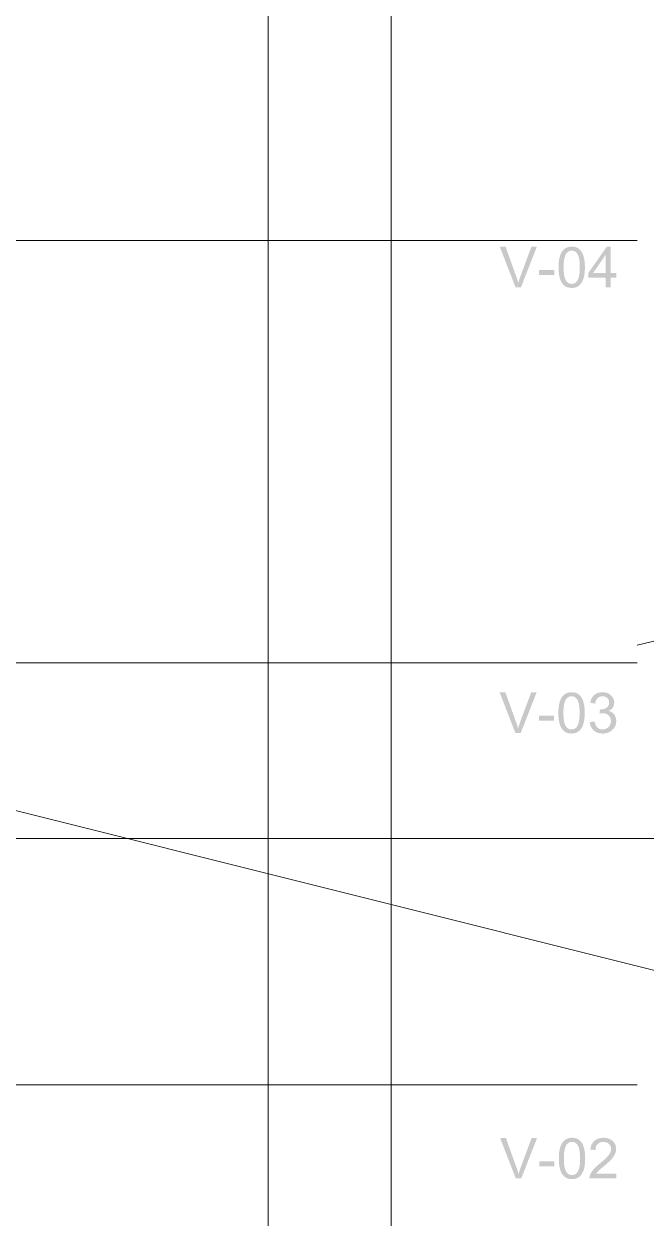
# Model space of a CAD drawing. Header units: millimetres. Extents: x -1336 to 24201, y -1370 to 16142.
# Drawn here: x 6505 to 8275, y 7521 to 10916 of the extents above; entities that cross this region are included whole.
import ezdxf

# ---------------------------------------------------------------- set-up
doc = ezdxf.new("R2010")
doc.units = ezdxf.units.MM
doc.linetypes.add('DASHED', pattern=[1.524, 1.27, -0.254])
for name, color, linetype, lineweight in [('A-ANNO-TEXT', 7, 'Continuous', 13), ('A-ELEVATION', 7, 'Continuous', 13), ('A-FLOOR-ZONE', 7, 'Continuous', 13), ('A-LIGHT-TRACK', 7, 'Continuous', 13)]:
    doc.layers.add(name, color=color, linetype=linetype, lineweight=lineweight)

msp = doc.modelspace()

# ---------------------------------------------------------------- hatches: boundary and pattern name
at = {"layer": 'A-ANNO-TEXT'}
h = msp.add_hatch(color=7, dxfattribs=at)
h.paths.add_polyline_path([(7964.2, 10282.5), (7919.1, 10167.5), (7903.6, 10167.5), (7859, 10282.5), (7875.4, 10282.5), (7905.3, 10199), (7906.2, 10196.9), (7907, 10194.8), (7907.7, 10192.6), (7908.5, 10190.3), (7909.2, 10187.9), (7909.9, 10185.4), (7910.6, 10182.9), (7911.3, 10180.2), (7911.6, 10180.2), (7912.2, 10182.5), (7912.9, 10184.8), (7913.5, 10187.1), (7914.3, 10189.5), (7915, 10191.8), (7915.8, 10194.2), (7916.7, 10196.6), (7917.6, 10199), (7948.7, 10282.5), (7964.2, 10282.5)])
h.paths.add_polyline_path([(8013.6, 10202), (7970.4, 10202), (7970.4, 10216.2), (8013.6, 10216.2), (8013.6, 10202)])
h.paths.add_polyline_path([(8063.4, 10283), (8065.7, 10283), (8067.9, 10282.8), (8070.1, 10282.5), (8072.2, 10282.1), (8074.2, 10281.6), (8076.1, 10281), (8078, 10280.2), (8079.8, 10279.4), (8081.5, 10278.4), (8083.2, 10277.3), (8084.7, 10276.1), (8086.2, 10274.8), (8087.7, 10273.3), (8089, 10271.8), (8090.3, 10270.1), (8091.5, 10268.3), (8092.6, 10266.4), (8093.7, 10264.4), (8094.7, 10262.3), (8095.6, 10260.1), (8096.5, 10257.7), (8097.2, 10255.2), (8097.9, 10252.7), (8098.5, 10250), (8099.1, 10247.1), (8099.6, 10244.2), (8100, 10241.2), (8100.3, 10238), (8100.6, 10234.7), (8100.7, 10231.3), (8100.9, 10227.8), (8100.9, 10224.2), (8100.8, 10220.6), (8100.7, 10217), (8100.5, 10213.6), (8100.3, 10210.3), (8099.9, 10207.1), (8099.5, 10204.1), (8099, 10201.1), (8098.5, 10198.3), (8097.8, 10195.6), (8097.1, 10193), (8096.3, 10190.5), (8095.4, 10188.2), (8094.5, 10186), (8093.5, 10183.9), (8092.4, 10181.9), (8091.2, 10180), (8090, 10178.3), (8088.6, 10176.6), (8087.3, 10175.1), (8085.8, 10173.7), (8084.3, 10172.4), (8082.7, 10171.2), (8081.1, 10170.1), (8079.4, 10169.2), (8077.6, 10168.3), (8075.8, 10167.6), (8073.9, 10167), (8071.9, 10166.4), (8069.9, 10166), (8067.8, 10165.8), (8065.6, 10165.6), (8063.4, 10165.5), (8061.1, 10165.6), (8058.9, 10165.8), (8056.7, 10166.1), (8054.6, 10166.5), (8052.6, 10167), (8050.7, 10167.6), (8048.8, 10168.3), (8047, 10169.2), (8045.3, 10170.2), (8043.7, 10171.3), (8042.1, 10172.5), (8040.6, 10173.8), (8039.2, 10175.2), (8037.8, 10176.8), (8036.5, 10178.4), (8035.3, 10180.2), (8034.2, 10182.1), (8033.1, 10184.1), (8032.1, 10186.2), (8031.2, 10188.5), (8030.4, 10190.8), (8029.6, 10193.3), (8028.9, 10195.9), (8028.3, 10198.5), (8027.8, 10201.4), (8027.3, 10204.3), (8026.9, 10207.3), (8026.6, 10210.5), (8026.3, 10213.7), (8026.1, 10217.1), (8026, 10220.6), (8026, 10224.2), (8026, 10227.9), (8026.1, 10231.4), (8026.3, 10234.8), (8026.6, 10238.1), (8026.9, 10241.3), (8027.3, 10244.4), (8027.8, 10247.3), (8028.4, 10250.2), (8029, 10252.9), (8029.8, 10255.4), (8030.6, 10257.9), (8031.4, 10260.3), (8032.4, 10262.5), (8033.4, 10264.6), (8034.5, 10266.6), (8035.7, 10268.5), (8036.9, 10270.3), (8038.2, 10271.9), (8039.6, 10273.4), (8041, 10274.9), (8042.5, 10276.2), (8044.1, 10277.4), (8045.7, 10278.4), (8047.4, 10279.4), (8049.2, 10280.3), (8051, 10281), (8052.9, 10281.6), (8054.9, 10282.1), (8056.9, 10282.5), (8059, 10282.8), (8061.2, 10283), (8063.4, 10283)])
h.paths.add_polyline_path([(8063.4, 10177.1), (8064.8, 10177.2), (8066.1, 10177.3), (8067.5, 10177.5), (8068.7, 10177.8), (8070, 10178.2), (8071.1, 10178.7), (8072.3, 10179.3), (8073.4, 10179.9), (8074.4, 10180.6), (8075.4, 10181.5), (8076.4, 10182.4), (8077.3, 10183.3), (8078.2, 10184.4), (8079, 10185.6), (8079.8, 10186.8), (8080.6, 10188.2), (8081.3, 10189.6), (8081.9, 10191.1), (8082.5, 10192.8), (8083.1, 10194.6), (8083.6, 10196.4), (8084.1, 10198.4), (8084.5, 10200.5), (8084.9, 10202.7), (8085.3, 10205), (8085.6, 10207.4), (8085.8, 10209.9), (8086, 10212.6), (8086.2, 10215.3), (8086.3, 10218.2), (8086.4, 10221.1), (8086.4, 10224.2), (8086.4, 10226.4), (8086.3, 10228.5), (8086.3, 10230.5), (8086.2, 10232.5), (8086.1, 10234.4), (8086, 10236.2), (8085.9, 10238), (8085.7, 10239.8), (8085.6, 10241.5), (8085.4, 10243.1), (8085.2, 10244.7), (8084.9, 10246.2), (8084.7, 10247.6), (8084.4, 10249), (8084.1, 10250.4), (8083.8, 10251.6), (8083.5, 10252.9), (8083.1, 10254.1), (8082.8, 10255.2), (8082.4, 10256.3), (8082, 10257.4), (8081.5, 10258.4), (8081.1, 10259.4), (8080.6, 10260.4), (8080.1, 10261.3), (8079.6, 10262.1), (8079.1, 10263), (8078.5, 10263.8), (8078, 10264.5), (8077.4, 10265.2), (8076.8, 10265.9), (8076.1, 10266.5), (8075.5, 10267.1), (8074.8, 10267.7), (8074.1, 10268.2), (8073.4, 10268.7), (8072.7, 10269.1), (8071.9, 10269.5), (8071.1, 10269.9), (8070.3, 10270.2), (8069.5, 10270.5), (8068.7, 10270.7), (8067.8, 10271), (8067, 10271.1), (8066.1, 10271.3), (8065.1, 10271.4), (8064.2, 10271.4), (8063.2, 10271.4), (8061.8, 10271.4), (8060.5, 10271.3), (8059.2, 10271), (8057.9, 10270.7), (8056.7, 10270.3), (8055.5, 10269.9), (8054.4, 10269.3), (8053.3, 10268.6), (8052.2, 10267.9), (8051.2, 10267.1), (8050.3, 10266.1), (8049.3, 10265.1), (8048.5, 10264), (8047.7, 10262.9), (8046.9, 10261.6), (8046.1, 10260.2), (8045.4, 10258.8), (8044.8, 10257.2), (8044.2, 10255.5), (8043.6, 10253.8), (8043.1, 10251.9), (8042.6, 10249.9), (8042.2, 10247.8), (8041.8, 10245.6), (8041.5, 10243.3), (8041.2, 10240.9), (8041, 10238.4), (8040.8, 10235.8), (8040.6, 10233), (8040.5, 10230.2), (8040.4, 10227.3), (8040.4, 10224.2), (8040.4, 10222.1), (8040.4, 10220), (8040.5, 10218), (8040.6, 10216.1), (8040.7, 10214.2), (8040.8, 10212.3), (8040.9, 10210.5), (8041.1, 10208.8), (8041.2, 10207.1), (8041.4, 10205.5), (8041.6, 10204), (8041.9, 10202.5), (8042.1, 10201), (8042.4, 10199.6), (8042.7, 10198.3), (8043, 10197), (8043.3, 10195.8), (8043.7, 10194.6), (8044.1, 10193.4), (8044.4, 10192.3), (8044.9, 10191.2), (8045.3, 10190.2), (8045.7, 10189.2), (8046.2, 10188.2), (8046.7, 10187.3), (8047.2, 10186.5), (8047.7, 10185.6), (8048.3, 10184.8), (8048.9, 10184.1), (8049.4, 10183.4), (8050.1, 10182.7), (8050.7, 10182.1), (8051.3, 10181.5), (8052, 10180.9), (8052.7, 10180.4), (8053.4, 10179.9), (8054.1, 10179.5), (8054.9, 10179.1), (8055.6, 10178.7), (8056.4, 10178.4), (8057.2, 10178.1), (8058, 10177.8), (8058.9, 10177.6), (8059.7, 10177.5), (8060.6, 10177.3), (8061.5, 10177.2), (8062.4, 10177.2), (8063.4, 10177.1)])
h.paths.add_polyline_path([(8190, 10195), (8174.5, 10195), (8174.5, 10167.5), (8160.3, 10167.5), (8160.3, 10195), (8110.5, 10195), (8110.5, 10208), (8162.9, 10282.5), (8174.5, 10282.5), (8174.5, 10208), (8190, 10208), (8190, 10195)])
h.paths.add_polyline_path([(8160.3, 10208), (8160.3, 10259.9), (8160, 10259.9), (8124.3, 10208), (8160.3, 10208)])
h = msp.add_hatch(color=7, dxfattribs=at)
h.paths.add_polyline_path([(7963.6, 9015.5), (7918.6, 8900.5), (7903, 8900.5), (7858.5, 9015.5), (7874.9, 9015.5), (7904.8, 8932), (7905.6, 8929.9), (7906.4, 8927.8), (7907.2, 8925.6), (7908, 8923.3), (7908.7, 8920.9), (7909.4, 8918.4), (7910.1, 8915.9), (7910.7, 8913.2), (7911.1, 8913.2), (7911.7, 8915.5), (7912.3, 8917.8), (7913, 8920.1), (7913.7, 8922.5), (7914.5, 8924.8), (7915.3, 8927.2), (7916.1, 8929.6), (7917, 8932), (7948.2, 9015.5), (7963.6, 9015.5)])
h.paths.add_polyline_path([(8013, 8935), (7969.9, 8935), (7969.9, 8949.2), (8013, 8949.2), (8013, 8935)])
h.paths.add_polyline_path([(8062.8, 9016), (8065.1, 9016), (8067.4, 9015.8), (8069.5, 9015.5), (8071.6, 9015.1), (8073.6, 9014.6), (8075.6, 9014), (8077.5, 9013.2), (8079.2, 9012.4), (8081, 9011.4), (8082.6, 9010.3), (8084.2, 9009.1), (8085.7, 9007.8), (8087.1, 9006.3), (8088.5, 9004.8), (8089.8, 9003.1), (8091, 9001.3), (8092.1, 8999.4), (8093.2, 8997.4), (8094.1, 8995.3), (8095.1, 8993.1), (8095.9, 8990.7), (8096.7, 8988.2), (8097.4, 8985.7), (8098, 8983), (8098.5, 8980.1), (8099, 8977.2), (8099.4, 8974.2), (8099.8, 8971), (8100, 8967.7), (8100.2, 8964.3), (8100.3, 8960.8), (8100.3, 8957.2), (8100.3, 8953.6), (8100.2, 8950), (8100, 8946.6), (8099.7, 8943.3), (8099.4, 8940.1), (8099, 8937.1), (8098.5, 8934.1), (8097.9, 8931.3), (8097.3, 8928.6), (8096.6, 8926), (8095.8, 8923.5), (8094.9, 8921.2), (8093.9, 8919), (8092.9, 8916.9), (8091.8, 8914.9), (8090.6, 8913), (8089.4, 8911.3), (8088.1, 8909.6), (8086.7, 8908.1), (8085.3, 8906.7), (8083.8, 8905.4), (8082.2, 8904.2), (8080.6, 8903.1), (8078.9, 8902.2), (8077.1, 8901.3), (8075.2, 8900.6), (8073.3, 8900), (8071.4, 8899.4), (8069.3, 8899), (8067.2, 8898.8), (8065.1, 8898.6), (8062.8, 8898.5), (8060.5, 8898.6), (8058.3, 8898.8), (8056.2, 8899.1), (8054.1, 8899.5), (8052.1, 8900), (8050.1, 8900.6), (8048.3, 8901.3), (8046.5, 8902.2), (8044.8, 8903.2), (8043.1, 8904.3), (8041.5, 8905.5), (8040, 8906.8), (8038.6, 8908.2), (8037.3, 8909.8), (8036, 8911.4), (8034.8, 8913.2), (8033.6, 8915.1), (8032.6, 8917.1), (8031.6, 8919.2), (8030.7, 8921.5), (8029.8, 8923.8), (8029.1, 8926.3), (8028.4, 8928.9), (8027.8, 8931.5), (8027.2, 8934.4), (8026.7, 8937.3), (8026.3, 8940.3), (8026, 8943.5), (8025.8, 8946.7), (8025.6, 8950.1), (8025.5, 8953.6), (8025.4, 8957.2), (8025.5, 8960.9), (8025.6, 8964.4), (8025.8, 8967.8), (8026, 8971.1), (8026.4, 8974.3), (8026.8, 8977.4), (8027.3, 8980.3), (8027.8, 8983.2), (8028.5, 8985.9), (8029.2, 8988.4), (8030, 8990.9), (8030.9, 8993.3), (8031.8, 8995.5), (8032.8, 8997.6), (8033.9, 8999.6), (8035.1, 9001.5), (8036.4, 9003.3), (8037.7, 9004.9), (8039, 9006.4), (8040.5, 9007.9), (8042, 9009.2), (8043.6, 9010.4), (8045.2, 9011.4), (8046.9, 9012.4), (8048.7, 9013.3), (8050.5, 9014), (8052.4, 9014.6), (8054.3, 9015.1), (8056.4, 9015.5), (8058.5, 9015.8), (8060.6, 9016), (8062.8, 9016)])
h.paths.add_polyline_path([(8062.8, 8910.1), (8064.2, 8910.2), (8065.6, 8910.3), (8066.9, 8910.5), (8068.2, 8910.8), (8069.4, 8911.2), (8070.6, 8911.7), (8071.7, 8912.3), (8072.8, 8912.9), (8073.9, 8913.6), (8074.9, 8914.5), (8075.8, 8915.4), (8076.8, 8916.3), (8077.6, 8917.4), (8078.5, 8918.6), (8079.3, 8919.8), (8080, 8921.2), (8080.7, 8922.6), (8081.4, 8924.1), (8082, 8925.8), (8082.6, 8927.6), (8083.1, 8929.4), (8083.6, 8931.4), (8084, 8933.5), (8084.4, 8935.7), (8084.7, 8938), (8085, 8940.4), (8085.3, 8942.9), (8085.5, 8945.6), (8085.6, 8948.3), (8085.7, 8951.2), (8085.8, 8954.1), (8085.8, 8957.2), (8085.8, 8959.4), (8085.8, 8961.5), (8085.7, 8963.5), (8085.7, 8965.5), (8085.6, 8967.4), (8085.5, 8969.2), (8085.3, 8971), (8085.2, 8972.8), (8085, 8974.5), (8084.8, 8976.1), (8084.6, 8977.7), (8084.4, 8979.2), (8084.1, 8980.6), (8083.9, 8982), (8083.6, 8983.4), (8083.3, 8984.6), (8082.9, 8985.9), (8082.6, 8987.1), (8082.2, 8988.2), (8081.8, 8989.3), (8081.4, 8990.4), (8081, 8991.4), (8080.5, 8992.4), (8080.1, 8993.4), (8079.6, 8994.3), (8079.1, 8995.1), (8078.5, 8996), (8078, 8996.8), (8077.4, 8997.5), (8076.8, 8998.2), (8076.2, 8998.9), (8075.6, 8999.5), (8074.9, 9000.1), (8074.3, 9000.7), (8073.6, 9001.2), (8072.9, 9001.7), (8072.1, 9002.1), (8071.4, 9002.5), (8070.6, 9002.9), (8069.8, 9003.2), (8069, 9003.5), (8068.1, 9003.7), (8067.3, 9004), (8066.4, 9004.1), (8065.5, 9004.3), (8064.6, 9004.4), (8063.6, 9004.4), (8062.7, 9004.4), (8061.3, 9004.4), (8059.9, 9004.3), (8058.6, 9004), (8057.3, 9003.7), (8056.1, 9003.3), (8054.9, 9002.9), (8053.8, 9002.3), (8052.7, 9001.6), (8051.7, 9000.9), (8050.7, 9000.1), (8049.7, 8999.1), (8048.8, 8998.1), (8047.9, 8997), (8047.1, 8995.9), (8046.3, 8994.6), (8045.6, 8993.2), (8044.9, 8991.8), (8044.2, 8990.2), (8043.6, 8988.5), (8043.1, 8986.8), (8042.6, 8984.9), (8042.1, 8982.9), (8041.7, 8980.8), (8041.3, 8978.6), (8041, 8976.3), (8040.7, 8973.9), (8040.4, 8971.4), (8040.2, 8968.8), (8040.1, 8966), (8039.9, 8963.2), (8039.9, 8960.3), (8039.9, 8957.2), (8039.9, 8955.1), (8039.9, 8953), (8039.9, 8951), (8040, 8949.1), (8040.1, 8947.2), (8040.2, 8945.3), (8040.4, 8943.5), (8040.5, 8941.8), (8040.7, 8940.1), (8040.9, 8938.5), (8041.1, 8937), (8041.3, 8935.5), (8041.6, 8934), (8041.8, 8932.6), (8042.1, 8931.3), (8042.4, 8930), (8042.8, 8928.8), (8043.1, 8927.6), (8043.5, 8926.4), (8043.9, 8925.3), (8044.3, 8924.2), (8044.7, 8923.2), (8045.2, 8922.2), (8045.7, 8921.2), (8046.2, 8920.3), (8046.7, 8919.5), (8047.2, 8918.6), (8047.7, 8917.8), (8048.3, 8917.1), (8048.9, 8916.4), (8049.5, 8915.7), (8050.1, 8915.1), (8050.8, 8914.5), (8051.4, 8913.9), (8052.1, 8913.4), (8052.8, 8912.9), (8053.6, 8912.5), (8054.3, 8912.1), (8055.1, 8911.7), (8055.9, 8911.4), (8056.7, 8911.1), (8057.5, 8910.8), (8058.3, 8910.6), (8059.2, 8910.5), (8060.1, 8910.3), (8061, 8910.2), (8061.9, 8910.2), (8062.8, 8910.1)])
h.paths.add_polyline_path([(8168.4, 8962.7), (8169.7, 8962.4), (8171, 8962.1), (8172.2, 8961.7), (8173.4, 8961.3), (8174.6, 8960.8), (8175.7, 8960.3), (8176.8, 8959.7), (8177.8, 8959.1), (8178.8, 8958.4), (8179.7, 8957.7), (8180.6, 8957), (8181.5, 8956.1), (8182.3, 8955.3), (8183.1, 8954.4), (8183.8, 8953.4), (8184.5, 8952.4), (8185.2, 8951.4), (8185.8, 8950.3), (8186.4, 8949.2), (8186.9, 8948.2), (8187.4, 8947.1), (8187.9, 8946), (8188.3, 8944.9), (8188.6, 8943.8), (8189, 8942.6), (8189.2, 8941.5), (8189.5, 8940.3), (8189.7, 8939.2), (8189.8, 8938), (8189.9, 8936.8), (8190, 8935.6), (8190, 8934.4), (8190, 8932.4), (8189.8, 8930.6), (8189.6, 8928.7), (8189.3, 8926.9), (8188.9, 8925.1), (8188.4, 8923.4), (8187.8, 8921.7), (8187.1, 8920.1), (8186.4, 8918.5), (8185.5, 8917), (8184.6, 8915.5), (8183.6, 8914), (8182.5, 8912.6), (8181.3, 8911.2), (8180, 8909.9), (8178.6, 8908.6), (8177.1, 8907.4), (8175.7, 8906.3), (8174.1, 8905.2), (8172.6, 8904.2), (8171, 8903.3), (8169.4, 8902.5), (8167.7, 8901.7), (8166, 8901.1), (8164.3, 8900.5), (8162.6, 8900), (8160.8, 8899.5), (8158.9, 8899.2), (8157.1, 8898.9), (8155.2, 8898.7), (8153.2, 8898.6), (8151.2, 8898.5), (8149.4, 8898.6), (8147.5, 8898.7), (8145.7, 8898.9), (8144, 8899.1), (8142.3, 8899.4), (8140.6, 8899.8), (8139, 8900.2), (8137.4, 8900.8), (8135.8, 8901.3), (8134.3, 8902), (8132.8, 8902.7), (8131.4, 8903.5), (8130, 8904.4), (8128.7, 8905.3), (8127.4, 8906.3), (8126.1, 8907.4), (8124.9, 8908.5), (8123.8, 8909.7), (8122.7, 8910.9), (8121.7, 8912.2), (8120.8, 8913.5), (8119.9, 8914.9), (8119.1, 8916.3), (8118.3, 8917.7), (8117.6, 8919.2), (8117, 8920.7), (8116.4, 8922.3), (8116, 8923.9), (8115.5, 8925.6), (8115.2, 8927.3), (8114.9, 8929.1), (8114.6, 8930.9), (8128.7, 8932.8), (8129, 8931.4), (8129.3, 8930.1), (8129.7, 8928.8), (8130, 8927.5), (8130.4, 8926.3), (8130.8, 8925.1), (8131.3, 8924), (8131.7, 8922.9), (8132.2, 8921.8), (8132.7, 8920.8), (8133.3, 8919.9), (8133.9, 8919), (8134.5, 8918.1), (8135.1, 8917.3), (8135.8, 8916.5), (8136.5, 8915.8), (8137.2, 8915.1), (8137.9, 8914.5), (8138.7, 8913.9), (8139.5, 8913.3), (8140.3, 8912.8), (8141.2, 8912.4), (8142.1, 8911.9), (8143, 8911.6), (8143.9, 8911.2), (8144.9, 8910.9), (8145.9, 8910.7), (8146.9, 8910.5), (8147.9, 8910.3), (8149, 8910.2), (8150.1, 8910.2), (8151.2, 8910.1), (8152.5, 8910.2), (8153.7, 8910.3), (8154.8, 8910.4), (8156, 8910.6), (8157.1, 8910.8), (8158.2, 8911.1), (8159.3, 8911.5), (8160.4, 8911.9), (8161.4, 8912.3), (8162.4, 8912.9), (8163.4, 8913.4), (8164.4, 8914.1), (8165.3, 8914.7), (8166.2, 8915.5), (8167.1, 8916.3), (8168, 8917.1), (8168.8, 8918), (8169.6, 8918.9), (8170.3, 8919.8), (8171, 8920.8), (8171.6, 8921.7), (8172.2, 8922.7), (8172.7, 8923.8), (8173.1, 8924.8), (8173.5, 8925.9), (8173.9, 8927), (8174.2, 8928.1), (8174.4, 8929.2), (8174.6, 8930.4), (8174.8, 8931.6), (8174.8, 8932.8), (8174.9, 8934.1), (8174.8, 8935.3), (8174.8, 8936.4), (8174.6, 8937.6), (8174.5, 8938.7), (8174.3, 8939.8), (8174, 8940.8), (8173.7, 8941.9), (8173.3, 8942.9), (8172.9, 8943.9), (8172.4, 8944.8), (8171.9, 8945.8), (8171.4, 8946.7), (8170.7, 8947.6), (8170.1, 8948.4), (8169.4, 8949.3), (8168.6, 8950.1), (8167.8, 8950.8), (8167, 8951.6), (8166.2, 8952.2), (8165.3, 8952.9), (8164.4, 8953.4), (8163.4, 8953.9), (8162.4, 8954.4), (8161.4, 8954.8), (8160.4, 8955.2), (8159.3, 8955.5), (8158.3, 8955.8), (8157.1, 8956), (8156, 8956.2), (8154.8, 8956.3), (8153.6, 8956.4), (8152.3, 8956.4), (8151.3, 8956.4), (8150.2, 8956.3), (8149, 8956.2), (8147.8, 8956.1), (8146.5, 8955.8), (8145.2, 8955.6), (8143.8, 8955.3), (8142.4, 8954.9), (8144, 8967.3), (8145.4, 8967.3), (8146.7, 8967.4), (8147.9, 8967.4), (8149.1, 8967.5), (8150.2, 8967.5), (8151.2, 8967.6), (8152.1, 8967.8), (8153, 8967.9), (8153.8, 8968), (8154.7, 8968.3), (8155.6, 8968.5), (8156.5, 8968.8), (8157.4, 8969.2), (8158.4, 8969.6), (8159.3, 8970), (8160.3, 8970.6), (8161.3, 8971.1), (8162.3, 8971.7), (8163.2, 8972.4), (8164.1, 8973.1), (8164.9, 8973.9), (8165.7, 8974.8), (8166.4, 8975.7), (8167.1, 8976.6), (8167.7, 8977.7), (8168.3, 8978.7), (8168.7, 8979.9), (8169.1, 8981.1), (8169.4, 8982.3), (8169.6, 8983.7), (8169.7, 8985), (8169.8, 8986.5), (8169.7, 8987.5), (8169.7, 8988.6), (8169.6, 8989.5), (8169.4, 8990.5), (8169.2, 8991.4), (8169, 8992.3), (8168.7, 8993.2), (8168.3, 8994.1), (8168, 8994.9), (8167.5, 8995.7), (8167.1, 8996.4), (8166.6, 8997.1), (8166, 8997.8), (8165.4, 8998.5), (8164.8, 8999.1), (8164.1, 8999.7), (8162.6, 9000.8), (8161.1, 9001.8), (8159.6, 9002.6), (8157.9, 9003.3), (8156.3, 9003.8), (8154.6, 9004.1), (8152.8, 9004.4), (8150.9, 9004.4), (8149.9, 9004.4), (8148.8, 9004.4), (8147.8, 9004.2), (8146.9, 9004.1), (8145.9, 9003.9), (8145, 9003.7), (8144.1, 9003.4), (8143.2, 9003.1), (8142.3, 9002.7), (8141.5, 9002.3), (8140.7, 9001.9), (8139.9, 9001.4), (8139.1, 9000.9), (8138.4, 9000.3), (8137.7, 8999.7), (8137, 8999), (8136.4, 8998.3), (8135.7, 8997.6), (8135.1, 8996.8), (8134.6, 8996), (8134, 8995.2), (8133.5, 8994.3), (8133.1, 8993.4), (8132.6, 8992.5), (8132.2, 8991.5), (8131.8, 8990.5), (8131.5, 8989.4), (8131.2, 8988.3), (8130.9, 8987.2), (8130.6, 8986), (8130.4, 8984.8), (8130.2, 8983.6), (8116.1, 8986.2), (8116.5, 8988), (8116.9, 8989.8), (8117.4, 8991.5), (8117.9, 8993.2), (8118.5, 8994.8), (8119.1, 8996.3), (8119.8, 8997.8), (8120.5, 8999.3), (8121.3, 9000.6), (8122.1, 9001.9), (8123, 9003.2), (8124, 9004.4), (8124.9, 9005.5), (8126, 9006.6), (8127.1, 9007.6), (8128.2, 9008.6), (8129.4, 9009.5), (8130.6, 9010.3), (8131.9, 9011.1), (8133.1, 9011.9), (8134.4, 9012.5), (8135.8, 9013.1), (8137.1, 9013.7), (8138.5, 9014.2), (8139.9, 9014.6), (8141.4, 9015), (8142.8, 9015.3), (8144.3, 9015.6), (8145.9, 9015.8), (8147.4, 9015.9), (8149, 9016), (8150.6, 9016), (8152.4, 9016), (8154.1, 9015.9), (8155.8, 9015.7), (8157.5, 9015.5), (8159.1, 9015.2), (8160.7, 9014.8), (8162.3, 9014.4), (8163.8, 9013.9), (8165.3, 9013.3), (8166.7, 9012.7), (8168.1, 9012), (8169.5, 9011.2), (8170.8, 9010.3), (8172.1, 9009.4), (8173.4, 9008.4), (8174.6, 9007.4), (8175.7, 9006.3), (8176.8, 9005.2), (8177.9, 9004), (8178.8, 9002.8), (8179.7, 9001.6), (8180.4, 9000.3), (8181.2, 8999.1), (8181.8, 8997.7), (8182.4, 8996.4), (8182.8, 8995), (8183.3, 8993.6), (8183.6, 8992.2), (8183.9, 8990.7), (8184, 8989.2), (8184.2, 8987.7), (8184.2, 8986.2), (8184.1, 8984.2), (8183.9, 8982.3), (8183.6, 8980.4), (8183.2, 8978.7), (8182.7, 8977), (8182, 8975.4), (8181.2, 8973.8), (8180.3, 8972.3), (8179.2, 8970.9), (8178, 8969.6), (8176.7, 8968.3), (8175.3, 8967.1), (8173.8, 8966), (8172.1, 8964.9), (8170.3, 8963.9), (8168.4, 8963), (8168.4, 8962.7)])
h = msp.add_hatch(color=7, dxfattribs=at)
h.paths.add_polyline_path([(7964.9, 7748.5), (7919.9, 7633.5), (7904.4, 7633.5), (7859.8, 7748.5), (7876.2, 7748.5), (7906.1, 7665), (7906.9, 7662.9), (7907.7, 7660.8), (7908.5, 7658.6), (7909.3, 7656.3), (7910, 7653.9), (7910.7, 7651.4), (7911.4, 7648.9), (7912.1, 7646.2), (7912.4, 7646.2), (7913, 7648.5), (7913.6, 7650.8), (7914.3, 7653.1), (7915.1, 7655.5), (7915.8, 7657.8), (7916.6, 7660.2), (7917.5, 7662.6), (7918.3, 7665), (7949.5, 7748.5), (7964.9, 7748.5)])
h.paths.add_polyline_path([(8014.4, 7668), (7971.2, 7668), (7971.2, 7682.2), (8014.4, 7682.2), (8014.4, 7668)])
h.paths.add_polyline_path([(8064.2, 7749), (8066.5, 7749), (8068.7, 7748.8), (8070.9, 7748.5), (8073, 7748.1), (8075, 7747.6), (8076.9, 7747), (8078.8, 7746.2), (8080.6, 7745.4), (8082.3, 7744.4), (8083.9, 7743.3), (8085.5, 7742.1), (8087, 7740.8), (8088.5, 7739.3), (8089.8, 7737.8), (8091.1, 7736.1), (8092.3, 7734.3), (8093.4, 7732.4), (8094.5, 7730.4), (8095.5, 7728.3), (8096.4, 7726.1), (8097.2, 7723.7), (8098, 7721.2), (8098.7, 7718.7), (8099.3, 7716), (8099.9, 7713.1), (8100.4, 7710.2), (8100.8, 7707.2), (8101.1, 7704), (8101.3, 7700.7), (8101.5, 7697.3), (8101.6, 7693.8), (8101.7, 7690.2), (8101.6, 7686.6), (8101.5, 7683), (8101.3, 7679.6), (8101.1, 7676.3), (8100.7, 7673.1), (8100.3, 7670.1), (8099.8, 7667.1), (8099.2, 7664.3), (8098.6, 7661.6), (8097.9, 7659), (8097.1, 7656.5), (8096.2, 7654.2), (8095.3, 7652), (8094.3, 7649.9), (8093.2, 7647.9), (8092, 7646), (8090.7, 7644.3), (8089.4, 7642.6), (8088.1, 7641.1), (8086.6, 7639.7), (8085.1, 7638.4), (8083.5, 7637.2), (8081.9, 7636.1), (8080.2, 7635.2), (8078.4, 7634.3), (8076.6, 7633.6), (8074.7, 7633), (8072.7, 7632.4), (8070.7, 7632), (8068.6, 7631.8), (8066.4, 7631.6), (8064.2, 7631.5), (8061.9, 7631.6), (8059.6, 7631.8), (8057.5, 7632.1), (8055.4, 7632.5), (8053.4, 7633), (8051.5, 7633.6), (8049.6, 7634.3), (8047.8, 7635.2), (8046.1, 7636.2), (8044.4, 7637.3), (8042.9, 7638.5), (8041.4, 7639.8), (8039.9, 7641.2), (8038.6, 7642.8), (8037.3, 7644.4), (8036.1, 7646.2), (8035, 7648.1), (8033.9, 7650.1), (8032.9, 7652.2), (8032, 7654.5), (8031.2, 7656.8), (8030.4, 7659.3), (8029.7, 7661.9), (8029.1, 7664.5), (8028.5, 7667.4), (8028.1, 7670.3), (8027.7, 7673.3), (8027.3, 7676.5), (8027.1, 7679.7), (8026.9, 7683.1), (8026.8, 7686.6), (8026.8, 7690.2), (8026.8, 7693.9), (8026.9, 7697.4), (8027.1, 7700.8), (8027.4, 7704.1), (8027.7, 7707.3), (8028.1, 7710.4), (8028.6, 7713.3), (8029.2, 7716.2), (8029.8, 7718.9), (8030.5, 7721.4), (8031.3, 7723.9), (8032.2, 7726.3), (8033.2, 7728.5), (8034.2, 7730.6), (8035.3, 7732.6), (8036.4, 7734.5), (8037.7, 7736.3), (8039, 7737.9), (8040.4, 7739.4), (8041.8, 7740.9), (8043.3, 7742.2), (8044.9, 7743.4), (8046.5, 7744.4), (8048.2, 7745.4), (8050, 7746.3), (8051.8, 7747), (8053.7, 7747.6), (8055.7, 7748.1), (8057.7, 7748.5), (8059.8, 7748.8), (8062, 7749), (8064.2, 7749)])
h.paths.add_polyline_path([(8064.2, 7643.1), (8065.6, 7643.2), (8066.9, 7643.3), (8068.2, 7643.5), (8069.5, 7643.8), (8070.7, 7644.2), (8071.9, 7644.7), (8073.1, 7645.3), (8074.2, 7645.9), (8075.2, 7646.6), (8076.2, 7647.5), (8077.2, 7648.4), (8078.1, 7649.3), (8079, 7650.4), (8079.8, 7651.6), (8080.6, 7652.8), (8081.4, 7654.2), (8082.1, 7655.6), (8082.7, 7657.1), (8083.3, 7658.8), (8083.9, 7660.6), (8084.4, 7662.4), (8084.9, 7664.4), (8085.3, 7666.5), (8085.7, 7668.7), (8086, 7671), (8086.3, 7673.4), (8086.6, 7675.9), (8086.8, 7678.6), (8087, 7681.3), (8087.1, 7684.2), (8087.1, 7687.1), (8087.2, 7690.2), (8087.1, 7692.4), (8087.1, 7694.5), (8087.1, 7696.5), (8087, 7698.5), (8086.9, 7700.4), (8086.8, 7702.2), (8086.7, 7704), (8086.5, 7705.8), (8086.4, 7707.5), (8086.2, 7709.1), (8086, 7710.7), (8085.7, 7712.2), (8085.5, 7713.6), (8085.2, 7715), (8084.9, 7716.4), (8084.6, 7717.6), (8084.3, 7718.9), (8083.9, 7720.1), (8083.6, 7721.2), (8083.2, 7722.3), (8082.8, 7723.4), (8082.3, 7724.4), (8081.9, 7725.4), (8081.4, 7726.4), (8080.9, 7727.3), (8080.4, 7728.1), (8079.9, 7729), (8079.3, 7729.8), (8078.8, 7730.5), (8078.2, 7731.2), (8077.6, 7731.9), (8076.9, 7732.5), (8076.3, 7733.1), (8075.6, 7733.7), (8074.9, 7734.2), (8074.2, 7734.7), (8073.5, 7735.1), (8072.7, 7735.5), (8071.9, 7735.9), (8071.1, 7736.2), (8070.3, 7736.5), (8069.5, 7736.7), (8068.6, 7737), (8067.7, 7737.1), (8066.8, 7737.3), (8065.9, 7737.4), (8065, 7737.4), (8064, 7737.4), (8062.6, 7737.4), (8061.3, 7737.3), (8060, 7737), (8058.7, 7736.7), (8057.5, 7736.3), (8056.3, 7735.9), (8055.1, 7735.3), (8054.1, 7734.6), (8053, 7733.9), (8052, 7733.1), (8051, 7732.1), (8050.1, 7731.1), (8049.3, 7730), (8048.4, 7728.9), (8047.7, 7727.6), (8046.9, 7726.2), (8046.2, 7724.8), (8045.6, 7723.2), (8045, 7721.5), (8044.4, 7719.8), (8043.9, 7717.9), (8043.4, 7715.9), (8043, 7713.8), (8042.6, 7711.6), (8042.3, 7709.3), (8042, 7706.9), (8041.7, 7704.4), (8041.5, 7701.8), (8041.4, 7699), (8041.3, 7696.2), (8041.2, 7693.3), (8041.2, 7690.2), (8041.2, 7688.1), (8041.2, 7686), (8041.3, 7684), (8041.4, 7682.1), (8041.4, 7680.2), (8041.6, 7678.3), (8041.7, 7676.5), (8041.8, 7674.8), (8042, 7673.1), (8042.2, 7671.5), (8042.4, 7670), (8042.6, 7668.5), (8042.9, 7667), (8043.2, 7665.6), (8043.5, 7664.3), (8043.8, 7663), (8044.1, 7661.8), (8044.5, 7660.6), (8044.8, 7659.4), (8045.2, 7658.3), (8045.6, 7657.2), (8046.1, 7656.2), (8046.5, 7655.2), (8047, 7654.2), (8047.5, 7653.3), (8048, 7652.5), (8048.5, 7651.6), (8049.1, 7650.8), (8049.6, 7650.1), (8050.2, 7649.4), (8050.8, 7648.7), (8051.5, 7648.1), (8052.1, 7647.5), (8052.8, 7646.9), (8053.5, 7646.4), (8054.2, 7645.9), (8054.9, 7645.5), (8055.6, 7645.1), (8056.4, 7644.7), (8057.2, 7644.4), (8058, 7644.1), (8058.8, 7643.8), (8059.7, 7643.6), (8060.5, 7643.5), (8061.4, 7643.3), (8062.3, 7643.2), (8063.2, 7643.2), (8064.2, 7643.1)])
h.paths.add_polyline_path([(8190, 7633.5), (8113.8, 7633.5), (8113.9, 7634.7), (8113.9, 7635.9), (8114.1, 7637.2), (8114.3, 7638.4), (8114.5, 7639.6), (8114.8, 7640.8), (8115.1, 7642.1), (8115.5, 7643.3), (8116, 7644.5), (8116.5, 7645.8), (8117, 7647), (8117.6, 7648.2), (8118.3, 7649.5), (8119, 7650.7), (8119.8, 7651.9), (8120.6, 7653.2), (8121.5, 7654.5), (8122.5, 7655.8), (8123.6, 7657.1), (8124.7, 7658.5), (8126, 7659.9), (8127.4, 7661.4), (8128.8, 7662.9), (8130.4, 7664.4), (8132, 7666), (8133.7, 7667.6), (8135.5, 7669.3), (8137.4, 7671), (8139.4, 7672.7), (8141.5, 7674.5), (8143.7, 7676.3), (8146, 7678.1), (8148.8, 7680.4), (8151.5, 7682.7), (8154.2, 7685.1), (8156.8, 7687.5), (8159.3, 7689.9), (8161.7, 7692.3), (8164, 7694.8), (8166.3, 7697.2), (8167.4, 7698.5), (8168.4, 7699.7), (8169.3, 7701), (8170.2, 7702.2), (8171, 7703.5), (8171.8, 7704.8), (8172.4, 7706), (8173, 7707.3), (8173.5, 7708.5), (8174, 7709.8), (8174.4, 7711), (8174.7, 7712.3), (8174.9, 7713.6), (8175.1, 7714.8), (8175.2, 7716.1), (8175.3, 7717.4), (8175.2, 7718.4), (8175.2, 7719.5), (8175, 7720.5), (8174.9, 7721.5), (8174.7, 7722.5), (8174.4, 7723.5), (8174.1, 7724.4), (8173.7, 7725.3), (8173.3, 7726.2), (8172.8, 7727.1), (8172.3, 7727.9), (8171.8, 7728.7), (8171.2, 7729.5), (8170.5, 7730.3), (8169.8, 7731), (8169.1, 7731.8), (8168.3, 7732.4), (8167.5, 7733.1), (8166.7, 7733.7), (8165.8, 7734.2), (8164.9, 7734.8), (8164, 7735.2), (8163.1, 7735.6), (8162.1, 7736), (8161.1, 7736.4), (8160.1, 7736.6), (8159.1, 7736.9), (8158, 7737.1), (8156.9, 7737.2), (8155.8, 7737.4), (8154.7, 7737.4), (8153.5, 7737.4), (8152.3, 7737.4), (8151.2, 7737.3), (8150.1, 7737.2), (8149, 7737.1), (8147.9, 7736.9), (8146.8, 7736.6), (8145.8, 7736.3), (8144.8, 7736), (8143.8, 7735.6), (8142.9, 7735.2), (8141.9, 7734.7), (8141, 7734.2), (8140.1, 7733.6), (8139.3, 7733), (8138.4, 7732.3), (8137.6, 7731.6), (8136.8, 7730.8), (8136.1, 7730), (8135.4, 7729.2), (8134.8, 7728.3), (8134.2, 7727.4), (8133.7, 7726.4), (8133.2, 7725.4), (8132.8, 7724.3), (8132.4, 7723.2), (8132, 7722), (8131.8, 7720.8), (8131.5, 7719.6), (8131.3, 7718.3), (8131.2, 7717), (8131.1, 7715.6), (8131.1, 7714.1), (8116.6, 7715.8), (8116.8, 7717.8), (8117, 7719.7), (8117.4, 7721.6), (8117.8, 7723.4), (8118.3, 7725.1), (8118.8, 7726.8), (8119.4, 7728.5), (8120.1, 7730), (8120.9, 7731.6), (8121.7, 7733), (8122.6, 7734.4), (8123.5, 7735.7), (8124.6, 7737), (8125.7, 7738.2), (8126.8, 7739.4), (8128.1, 7740.5), (8129.4, 7741.5), (8130.7, 7742.5), (8132.1, 7743.4), (8133.5, 7744.2), (8134.9, 7745), (8136.5, 7745.7), (8138, 7746.3), (8139.6, 7746.9), (8141.2, 7747.4), (8142.9, 7747.8), (8144.6, 7748.2), (8146.4, 7748.5), (8148.2, 7748.7), (8150, 7748.9), (8151.9, 7749), (8153.8, 7749), (8155.9, 7749), (8158, 7748.9), (8159.9, 7748.7), (8161.8, 7748.5), (8163.7, 7748.1), (8165.5, 7747.7), (8167.2, 7747.3), (8168.9, 7746.7), (8170.5, 7746.1), (8172.1, 7745.4), (8173.6, 7744.6), (8175, 7743.8), (8176.4, 7742.9), (8177.8, 7741.9), (8179, 7740.8), (8180.2, 7739.7), (8181.4, 7738.5), (8182.4, 7737.3), (8183.4, 7736), (8184.4, 7734.7), (8185.2, 7733.4), (8186, 7732.1), (8186.7, 7730.7), (8187.3, 7729.3), (8187.9, 7727.9), (8188.4, 7726.4), (8188.8, 7725), (8189.1, 7723.4), (8189.4, 7721.9), (8189.5, 7720.3), (8189.6, 7718.7), (8189.7, 7717), (8189.7, 7715.7), (8189.6, 7714.3), (8189.4, 7712.9), (8189.2, 7711.5), (8188.9, 7710.1), (8188.6, 7708.7), (8188.2, 7707.3), (8187.7, 7705.9), (8187.2, 7704.5), (8186.6, 7703.1), (8185.9, 7701.7), (8185.2, 7700.3), (8184.4, 7698.9), (8183.6, 7697.5), (8182.7, 7696.1), (8181.7, 7694.6), (8180.7, 7693.2), (8179.5, 7691.7), (8178.2, 7690.1), (8176.8, 7688.5), (8175.2, 7686.8), (8173.5, 7685.1), (8171.7, 7683.3), (8169.8, 7681.4), (8167.8, 7679.5), (8165.6, 7677.5), (8163.3, 7675.4), (8160.9, 7673.3), (8158.4, 7671.2), (8155.7, 7669), (8152.9, 7666.7), (8150, 7664.3), (8148.5, 7663.1), (8147, 7661.9), (8145.6, 7660.7), (8144.3, 7659.5), (8143, 7658.4), (8141.8, 7657.2), (8140.7, 7656.1), (8139.6, 7655.1), (8138.6, 7654), (8137.7, 7652.9), (8136.8, 7651.9), (8136, 7650.9), (8135.3, 7650), (8134.6, 7649), (8134, 7648.1), (8133.4, 7647.1), (8190, 7647.1), (8190, 7633.5)])

# ---------------------------------------------------------------- linework, layer by layer
at = {"layer": 'A-ELEVATION'}
for p, q in [((8250, 9150), (9300, 9400)), ((6200, 8750), (9200, 8000))]:
    msp.add_line(p, q, dxfattribs=at)
at = {"layer": 'A-FLOOR-ZONE'}
for p, q in [((7200, 5500), (7200, 14200)), ((2150, 10300), (8250, 10300)), ((2150, 9100), (8250, 9100)), ((2150, 7900), (8250, 7900))]:
    msp.add_line(p, q, dxfattribs=at)
for points in [[(8800, 8600), (8800, 14200), (1699, 14200), (1699, 8600), (8800, 8600)], [(8800, 4999), (6450, 4999), (6450, 2500), (3800, 2500), (3800, 5400), (250, 5400), (250, 2100), (0, 2100), (0, 5500), (1699, 5500), (1699, 8600), (8800, 8600), (8800, 4999)]]:
    msp.add_lwpolyline(points, close=True, dxfattribs=at)
at = {"layer": 'A-LIGHT-TRACK', "linetype": 'DASHED'}
msp.add_line((7550, 5800), (7550, 13600), dxfattribs=at)

doc.saveas('drawing.dxf')
